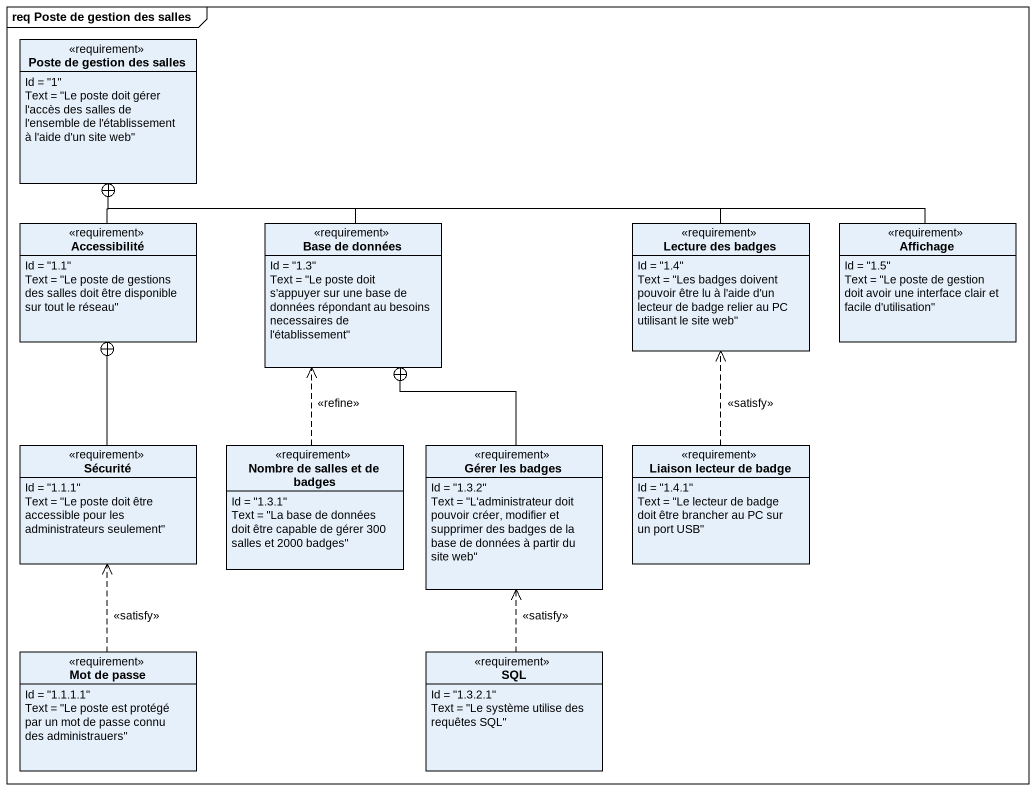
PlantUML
@startuml
mainframe req Poste de gestion des salles
hide circle
hide empty members
class "Poste de gestion des salles" as Poste_de_gestion_des_salles <<requirement>> {
  Id = "1"
  Text = "Le poste doit gérer l'accès des salles de l'ensemble de l'établissement à l'aide d'un site web"
}
class Accessibilité <<requirement>> {
  Id = "1.1"
  Text = "Le poste de gestions des salles doit être disponible sur tout le réseau"
}
class "Base de données" as Base_de_données <<requirement>> {
  Id = "1.3"
  Text = "Le poste doit s'appuyer sur une base de données répondant au besoins necessaires de l'établissement"
}
class "Lecture des badges" as Lecture_des_badges <<requirement>> {
  Id = "1.4"
  Text = "Les badges doivent pouvoir être lu à l'aide d'un lecteur de badge relier au PC utilisant le site web"
}
class Affichage <<requirement>> {
  Id = "1.5"
  Text = "Le poste de gestion doit avoir une interface clair et facile d'utilisation"
}
class Sécurité <<requirement>> {
  Id = "1.1.1"
  Text = "Le poste doit être accessible pour les administrateurs seulement"
}
class "Nombre de salles et de badges" as Nombre_de_salles_et_de <<requirement>> {
  Id = "1.3.1"
  Text = "La base de données doit être capable de gérer 300 salles et 2000 badges"
}
class "Gérer les badges" as Gérer_les_badges <<requirement>> {
  Id = "1.3.2"
  Text = "L'administrateur doit pouvoir créer, modifier et supprimer des badges de la base de données à partir du site web"
}
class "Liaison lecteur de badge" as Liaison_lecteur_de_badge <<requirement>> {
  Id = "1.4.1"
  Text = "Le lecteur de badge doit être brancher au PC sur un port USB"
}
class "Mot de passe" as Mot_de_passe <<requirement>> {
  Id = "1.1.1.1"
  Text = "Le poste est protégé par un mot de passe connu des administrauers"
}
class SQL <<requirement>> {
  Id = "1.3.2.1"
  Text = "Le système utilise des requêtes SQL"
}
Accessibilité -up-+ Poste_de_gestion_des_salles
Base_de_données -up-+ Poste_de_gestion_des_salles
Lecture_des_badges -left-+ Poste_de_gestion_des_salles
Affichage -left-+ Poste_de_gestion_des_salles
Sécurité -up-+ Accessibilité
Nombre_de_salles_et_de .up.> Base_de_données : <<refine>>
Gérer_les_badges -up-+ Base_de_données
Liaison_lecteur_de_badge .up.> Lecture_des_badges : <<satisfy>>
Mot_de_passe .up.> Sécurité : <<satisfy>>
SQL .up.> Gérer_les_badges : <<satisfy>>
@enduml
